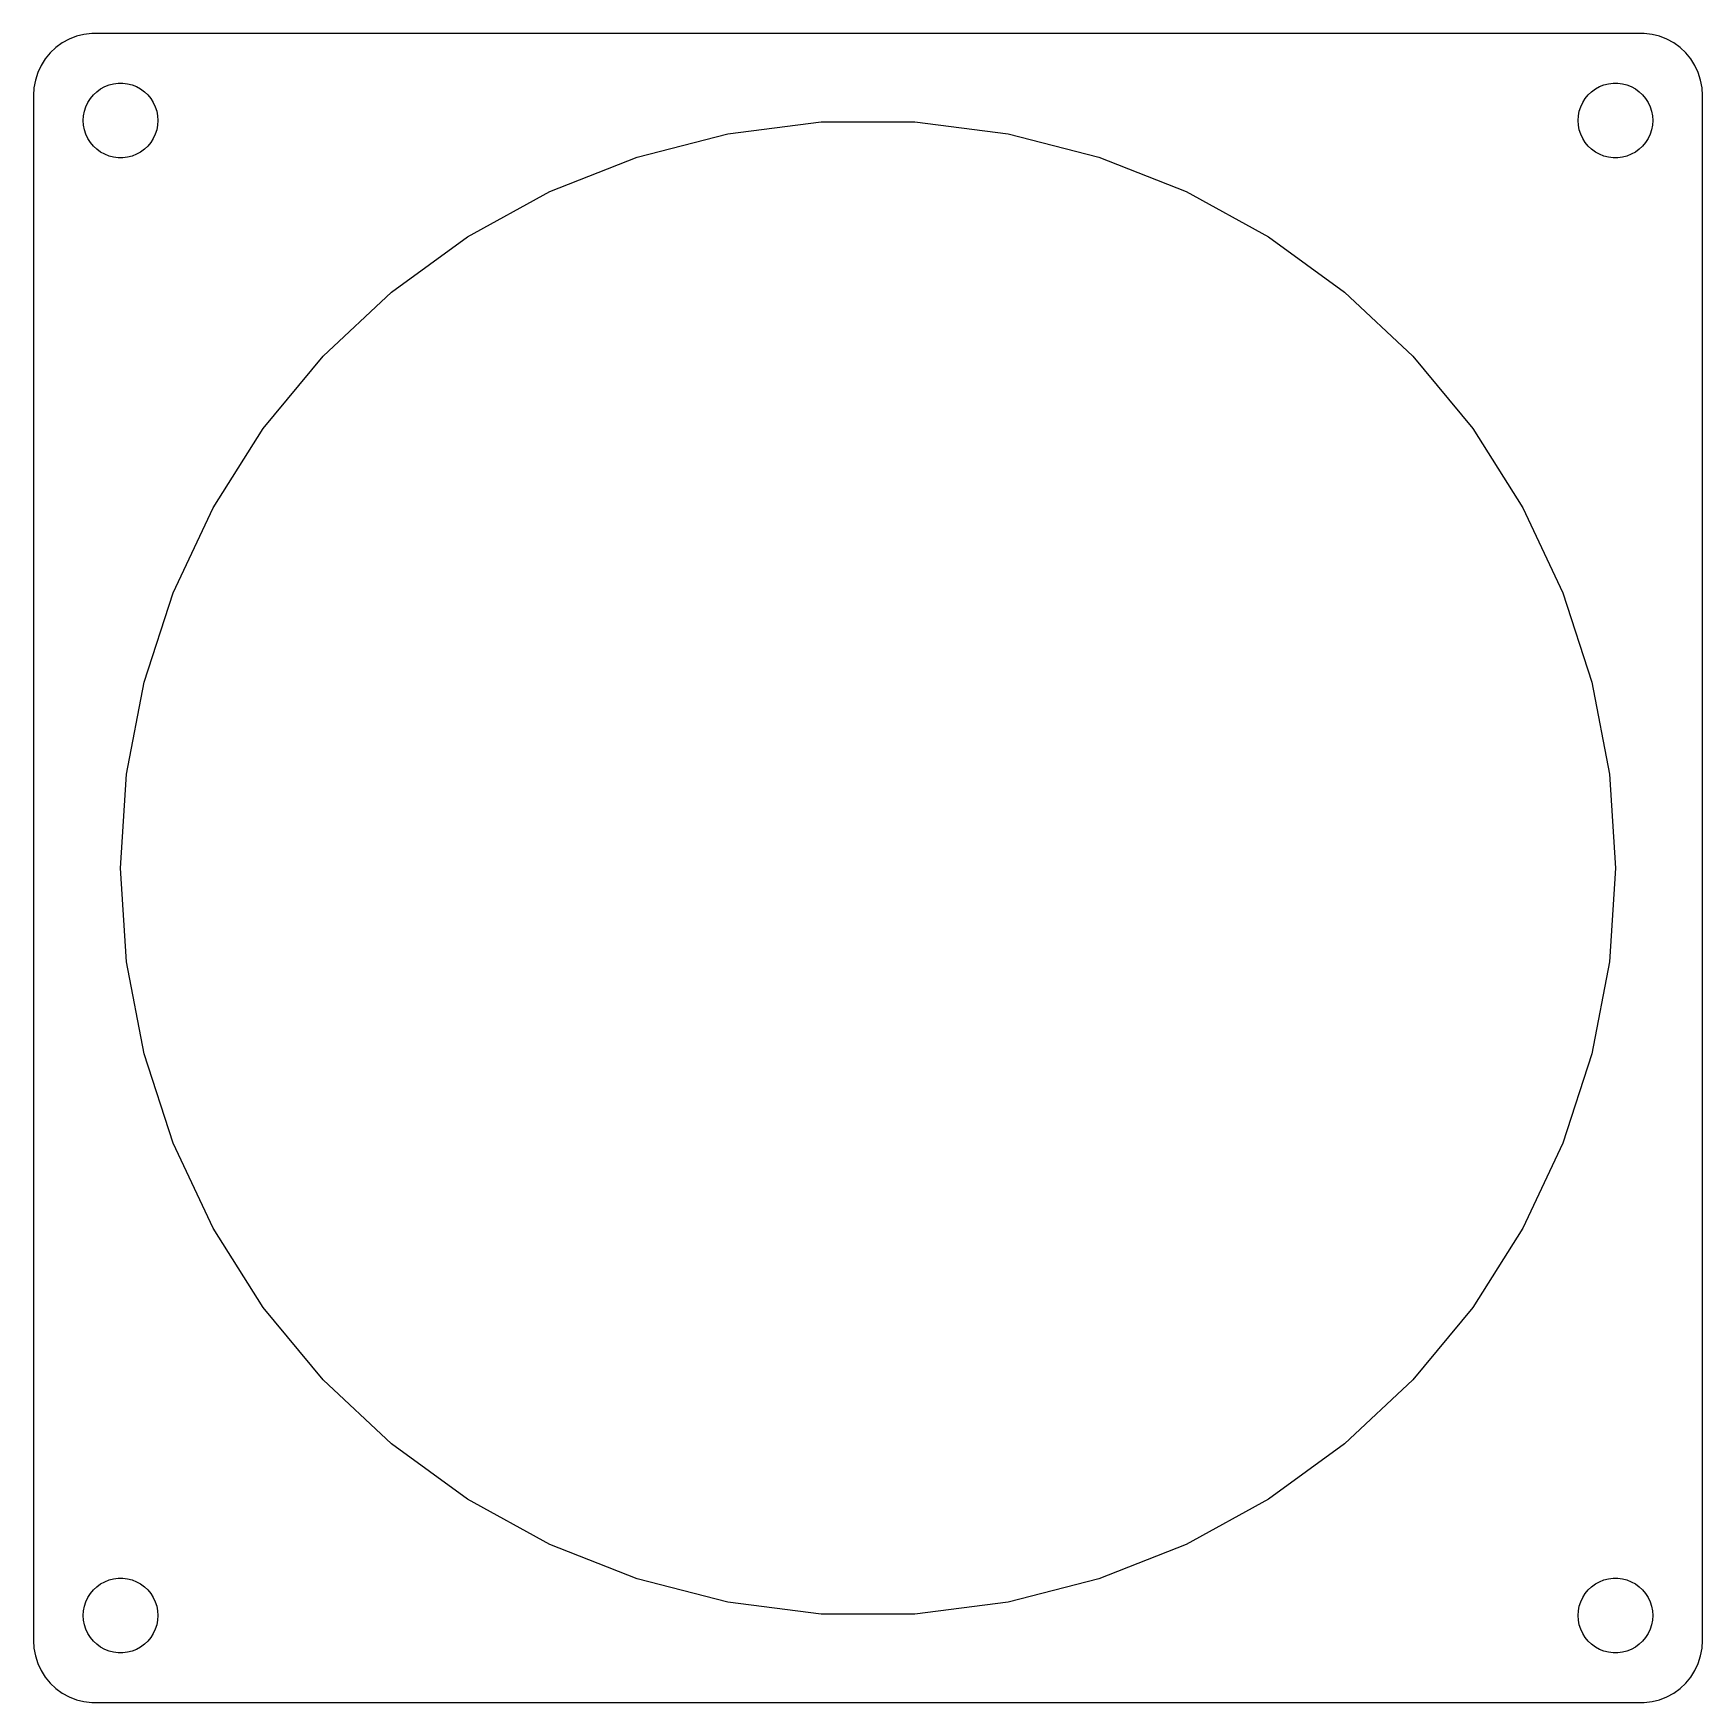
# Model space of a CAD drawing. Header units: metres. Extents: x -67 to 67, y -67 to 67.
import ezdxf

# ---------------------------------------------------------------- set-up
doc = ezdxf.new("R2010")
doc.units = ezdxf.units.M

msp = doc.modelspace()

# ---------------------------------------------------------------- linework, layer by layer
for p, q in [((-65.1871, 65.8526), (-65.6448, 65.4227)), ((-64.6791, 66.2216), (-65.1871, 65.8526)), ((-64.1289, 66.5241), (-64.6791, 66.2216)), ((-63.5451, 66.7553), (-64.1289, 66.5241)), ((-62.9369, 66.9114), (-63.5451, 66.7553)), ((-62.3139, 66.9901), (-62.9369, 66.9114)), ((62.3139, 66.9901), (-62.3139, 66.9901)), ((62.9369, 66.9114), (62.3139, 66.9901)), ((63.5451, 66.7553), (62.9369, 66.9114)), ((64.1289, 66.5241), (63.5451, 66.7553)), ((64.6791, 66.2216), (64.1289, 66.5241)), ((65.1871, 65.8526), (64.6791, 66.2216)), ((65.6448, 65.4227), (65.1871, 65.8526)), ((-66.3815, 64.4088), (-66.6489, 63.8406)), ((-66.0451, 64.9389), (-66.3815, 64.4088)), ((-65.6448, 65.4227), (-66.0451, 64.9389)), ((66.0451, 64.9389), (65.6448, 65.4227)), ((66.3815, 64.4088), (66.0451, 64.9389)), ((66.6489, 63.8406), (66.3815, 64.4088)), ((-66.8429, 63.2434), (-66.9606, 62.6267)), ((-66.6489, 63.8406), (-66.8429, 63.2434)), ((-60.5621, 62.9469), (-60.1884, 62.9941)), ((-60.1884, 62.9941), (-59.8116, 62.9941)), ((-59.8116, 62.9941), (-59.4379, 62.9469)), ((59.4379, 62.9469), (59.8116, 62.9941)), ((59.8116, 62.9941), (60.1884, 62.9941)), ((60.1884, 62.9941), (60.5621, 62.9469)), ((66.8429, 63.2434), (66.6489, 63.8406)), ((66.9606, 62.6267), (66.8429, 63.2434)), ((-66.9606, 62.6267), (-67, 62)), ((-67, 62), (-67, -62)), ((-62.6289, 61.4453), (-62.427, 61.7634)), ((-62.427, 61.7634), (-62.1869, 62.0536)), ((-62.1869, 62.0536), (-61.9123, 62.3115)), ((-61.9123, 62.3115), (-61.6075, 62.533)), ((-61.6075, 62.533), (-61.2773, 62.7145)), ((-61.2773, 62.7145), (-60.927, 62.8532)), ((-60.927, 62.8532), (-60.5621, 62.9469)), ((-59.4379, 62.9469), (-59.0729, 62.8532)), ((-59.0729, 62.8532), (-58.7227, 62.7145)), ((-58.7227, 62.7145), (-58.3925, 62.533)), ((-58.3925, 62.533), (-58.0877, 62.3115)), ((-58.0877, 62.3115), (-57.8131, 62.0536)), ((-57.8131, 62.0536), (-57.5729, 61.7634)), ((-57.5729, 61.7634), (-57.3711, 61.4453)), ((57.3711, 61.4453), (57.5729, 61.7634)), ((57.5729, 61.7634), (57.8131, 62.0536)), ((57.8131, 62.0536), (58.0877, 62.3115)), ((58.0877, 62.3115), (58.3925, 62.533)), ((58.3925, 62.533), (58.7227, 62.7145)), ((58.7227, 62.7145), (59.0729, 62.8532)), ((59.0729, 62.8532), (59.4379, 62.9469)), ((60.5621, 62.9469), (60.927, 62.8532)), ((60.927, 62.8532), (61.2773, 62.7145)), ((61.2773, 62.7145), (61.6075, 62.533)), ((61.6075, 62.533), (61.9123, 62.3115)), ((61.9123, 62.3115), (62.1869, 62.0536)), ((62.1869, 62.0536), (62.427, 61.7634)), ((62.427, 61.7634), (62.6289, 61.4453)), ((67, 62), (66.9606, 62.6267)), ((67, -62), (67, 62)), ((-63, 60), (-62.9763, 60.376)), ((-62.9763, 60.376), (-62.9057, 60.7461)), ((-62.9057, 60.7461), (-62.7893, 61.1044)), ((-62.7893, 61.1044), (-62.6289, 61.4453)), ((-57.3711, 61.4453), (-57.2107, 61.1044)), ((-57.2107, 61.1044), (-57.0942, 60.7461)), ((-57.0942, 60.7461), (-57.0237, 60.376)), ((-57.0237, 60.376), (-57, 60)), ((57, 60), (57.0237, 60.376)), ((57.0237, 60.376), (57.0942, 60.7461)), ((57.0942, 60.7461), (57.2107, 61.1044)), ((57.2107, 61.1044), (57.3711, 61.4453)), ((62.6289, 61.4453), (62.7893, 61.1044)), ((62.7893, 61.1044), (62.9057, 60.7461)), ((62.9057, 60.7461), (62.9763, 60.376)), ((62.9763, 60.376), (63, 60)), ((-62.9763, 59.624), (-63, 60)), ((-62.9057, 59.2539), (-62.9763, 59.624)), ((-62.7893, 58.8956), (-62.9057, 59.2539)), ((-57.0942, 59.2539), (-57.2107, 58.8956)), ((-57.0237, 59.624), (-57.0942, 59.2539)), ((-57, 60), (-57.0237, 59.624)), ((-11.2429, 58.9372), (-3.7674, 59.8816)), ((-3.7674, 59.8816), (3.7674, 59.8816)), ((3.7674, 59.8816), (11.2429, 58.9372)), ((57.0237, 59.624), (57, 60)), ((57.0942, 59.2539), (57.0237, 59.624)), ((57.2107, 58.8956), (57.0942, 59.2539)), ((62.9057, 59.2539), (62.7893, 58.8956)), ((62.9763, 59.624), (62.9057, 59.2539)), ((63, 60), (62.9763, 59.624)), ((-62.6289, 58.5547), (-62.7893, 58.8956)), ((-62.427, 58.2366), (-62.6289, 58.5547)), ((-62.1869, 57.9464), (-62.427, 58.2366)), ((-61.9123, 57.6885), (-62.1869, 57.9464)), ((-61.6075, 57.467), (-61.9123, 57.6885)), ((-58.0877, 57.6885), (-58.3925, 57.467)), ((-57.8131, 57.9464), (-58.0877, 57.6885)), ((-57.5729, 58.2366), (-57.8131, 57.9464)), ((-57.3711, 58.5547), (-57.5729, 58.2366)), ((-57.2107, 58.8956), (-57.3711, 58.5547)), ((-18.541, 57.0634), (-11.2429, 58.9372)), ((11.2429, 58.9372), (18.541, 57.0634)), ((57.3711, 58.5547), (57.2107, 58.8956)), ((57.5729, 58.2366), (57.3711, 58.5547)), ((57.8131, 57.9464), (57.5729, 58.2366)), ((58.0877, 57.6885), (57.8131, 57.9464)), ((58.3925, 57.467), (58.0877, 57.6885)), ((61.9123, 57.6885), (61.6075, 57.467)), ((62.1869, 57.9464), (61.9123, 57.6885)), ((62.427, 58.2366), (62.1869, 57.9464)), ((62.6289, 58.5547), (62.427, 58.2366)), ((62.7893, 58.8956), (62.6289, 58.5547)), ((-61.2773, 57.2855), (-61.6075, 57.467)), ((-60.927, 57.1468), (-61.2773, 57.2855)), ((-60.5621, 57.0531), (-60.927, 57.1468)), ((-60.1884, 57.0059), (-60.5621, 57.0531)), ((-59.8116, 57.0059), (-60.1884, 57.0059)), ((-59.4379, 57.0531), (-59.8116, 57.0059)), ((-59.0729, 57.1468), (-59.4379, 57.0531)), ((-58.7227, 57.2855), (-59.0729, 57.1468)), ((-58.3925, 57.467), (-58.7227, 57.2855)), ((-25.5468, 54.2896), (-18.541, 57.0634)), ((18.541, 57.0634), (25.5468, 54.2896)), ((58.7227, 57.2855), (58.3925, 57.467)), ((59.0729, 57.1468), (58.7227, 57.2855)), ((59.4379, 57.0531), (59.0729, 57.1468)), ((59.8116, 57.0059), (59.4379, 57.0531)), ((60.1884, 57.0059), (59.8116, 57.0059)), ((60.5621, 57.0531), (60.1884, 57.0059)), ((60.927, 57.1468), (60.5621, 57.0531)), ((61.2773, 57.2855), (60.927, 57.1468)), ((61.6075, 57.467), (61.2773, 57.2855)), ((-32.1496, 50.6597), (-25.5468, 54.2896)), ((25.5468, 54.2896), (32.1496, 50.6597)), ((-38.2454, 46.2308), (-32.1496, 50.6597)), ((32.1496, 50.6597), (38.2454, 46.2308)), ((-43.7381, 41.0728), (-38.2454, 46.2308)), ((38.2454, 46.2308), (43.7381, 41.0728)), ((-48.541, 35.2671), (-43.7381, 41.0728)), ((43.7381, 41.0728), (48.541, 35.2671)), ((-52.5784, 28.9052), (-48.541, 35.2671)), ((48.541, 35.2671), (52.5784, 28.9052)), ((-55.7866, 22.0875), (-52.5784, 28.9052)), ((52.5784, 28.9052), (55.7866, 22.0875)), ((-58.115, 14.9214), (-55.7866, 22.0875)), ((55.7866, 22.0875), (58.115, 14.9214)), ((-59.5269, 7.52), (-58.115, 14.9214)), ((58.115, 14.9214), (59.5269, 7.52)), ((-60, 0), (-59.5269, 7.52)), ((59.5269, 7.52), (60, 0)), ((-59.5269, -7.52), (-60, 0)), ((60, 0), (59.5269, -7.52)), ((-58.115, -14.9214), (-59.5269, -7.52)), ((59.5269, -7.52), (58.115, -14.9214)), ((-55.7866, -22.0875), (-58.115, -14.9214)), ((58.115, -14.9214), (55.7866, -22.0875)), ((-52.5784, -28.9052), (-55.7866, -22.0875)), ((55.7866, -22.0875), (52.5784, -28.9052)), ((-48.541, -35.2671), (-52.5784, -28.9052)), ((52.5784, -28.9052), (48.541, -35.2671)), ((-43.7381, -41.0728), (-48.541, -35.2671)), ((48.541, -35.2671), (43.7381, -41.0728)), ((-38.2454, -46.2308), (-43.7381, -41.0728)), ((43.7381, -41.0728), (38.2454, -46.2308)), ((-32.1496, -50.6597), (-38.2454, -46.2308)), ((38.2454, -46.2308), (32.1496, -50.6597)), ((-25.5468, -54.2896), (-32.1496, -50.6597)), ((32.1496, -50.6597), (25.5468, -54.2896)), ((-18.541, -57.0634), (-25.5468, -54.2896)), ((25.5468, -54.2896), (18.541, -57.0634)), ((-61.9123, -57.6885), (-61.6075, -57.467)), ((-61.6075, -57.467), (-61.2773, -57.2855)), ((-61.2773, -57.2855), (-60.927, -57.1468)), ((-60.927, -57.1468), (-60.5621, -57.0531)), ((-60.5621, -57.0531), (-60.1884, -57.0059)), ((-60.1884, -57.0059), (-59.8116, -57.0059)), ((-59.8116, -57.0059), (-59.4379, -57.0531)), ((-59.4379, -57.0531), (-59.0729, -57.1468)), ((-59.0729, -57.1468), (-58.7227, -57.2855)), ((-58.7227, -57.2855), (-58.3925, -57.467)), ((-58.3925, -57.467), (-58.0877, -57.6885)), ((-11.2429, -58.9372), (-18.541, -57.0634)), ((18.541, -57.0634), (11.2429, -58.9372)), ((58.0877, -57.6885), (58.3925, -57.467)), ((58.3925, -57.467), (58.7227, -57.2855)), ((58.7227, -57.2855), (59.0729, -57.1468)), ((59.0729, -57.1468), (59.4379, -57.0531)), ((59.4379, -57.0531), (59.8116, -57.0059)), ((59.8116, -57.0059), (60.1884, -57.0059)), ((60.1884, -57.0059), (60.5621, -57.0531)), ((60.5621, -57.0531), (60.927, -57.1468)), ((60.927, -57.1468), (61.2773, -57.2855)), ((61.2773, -57.2855), (61.6075, -57.467)), ((61.6075, -57.467), (61.9123, -57.6885)), ((-62.9057, -59.2539), (-62.7893, -58.8956)), ((-62.7893, -58.8956), (-62.6289, -58.5547)), ((-62.6289, -58.5547), (-62.427, -58.2366)), ((-62.427, -58.2366), (-62.1869, -57.9464)), ((-62.1869, -57.9464), (-61.9123, -57.6885)), ((-58.0877, -57.6885), (-57.8131, -57.9464)), ((-57.8131, -57.9464), (-57.5729, -58.2366)), ((-57.5729, -58.2366), (-57.3711, -58.5547)), ((-57.3711, -58.5547), (-57.2107, -58.8956)), ((-57.2107, -58.8956), (-57.0942, -59.2539)), ((-3.7674, -59.8816), (-11.2429, -58.9372)), ((11.2429, -58.9372), (3.7674, -59.8816)), ((57.0942, -59.2539), (57.2107, -58.8956)), ((57.2107, -58.8956), (57.3711, -58.5547)), ((57.3711, -58.5547), (57.5729, -58.2366)), ((57.5729, -58.2366), (57.8131, -57.9464)), ((57.8131, -57.9464), (58.0877, -57.6885)), ((61.9123, -57.6885), (62.1869, -57.9464)), ((62.1869, -57.9464), (62.427, -58.2366)), ((62.427, -58.2366), (62.6289, -58.5547)), ((62.6289, -58.5547), (62.7893, -58.8956)), ((62.7893, -58.8956), (62.9057, -59.2539)), ((-63, -60), (-62.9763, -59.624)), ((-62.9763, -60.376), (-63, -60)), ((-62.9763, -59.624), (-62.9057, -59.2539)), ((-57.0942, -59.2539), (-57.0237, -59.624)), ((-57.0237, -59.624), (-57, -60)), ((-57, -60), (-57.0237, -60.376)), ((3.7674, -59.8816), (-3.7674, -59.8816)), ((57, -60), (57.0237, -59.624)), ((57.0237, -60.376), (57, -60)), ((57.0237, -59.624), (57.0942, -59.2539)), ((62.9057, -59.2539), (62.9763, -59.624)), ((62.9763, -59.624), (63, -60)), ((63, -60), (62.9763, -60.376)), ((-62.9057, -60.7461), (-62.9763, -60.376)), ((-62.7893, -61.1044), (-62.9057, -60.7461)), ((-62.6289, -61.4453), (-62.7893, -61.1044)), ((-62.427, -61.7634), (-62.6289, -61.4453)), ((-57.3711, -61.4453), (-57.5729, -61.7634)), ((-57.2107, -61.1044), (-57.3711, -61.4453)), ((-57.0942, -60.7461), (-57.2107, -61.1044)), ((-57.0237, -60.376), (-57.0942, -60.7461)), ((57.0942, -60.7461), (57.0237, -60.376)), ((57.2107, -61.1044), (57.0942, -60.7461)), ((57.3711, -61.4453), (57.2107, -61.1044)), ((57.5729, -61.7634), (57.3711, -61.4453)), ((62.6289, -61.4453), (62.427, -61.7634)), ((62.7893, -61.1044), (62.6289, -61.4453)), ((62.9057, -60.7461), (62.7893, -61.1044)), ((62.9763, -60.376), (62.9057, -60.7461)), ((-67, -62), (-66.9606, -62.6267)), ((-66.9606, -62.6267), (-66.8429, -63.2434)), ((-62.1869, -62.0536), (-62.427, -61.7634)), ((-61.9123, -62.3115), (-62.1869, -62.0536)), ((-61.6075, -62.533), (-61.9123, -62.3115)), ((-61.2773, -62.7145), (-61.6075, -62.533)), ((-60.927, -62.8532), (-61.2773, -62.7145)), ((-60.5621, -62.9469), (-60.927, -62.8532)), ((-60.1884, -62.9941), (-60.5621, -62.9469)), ((-59.4379, -62.9469), (-59.8116, -62.9941)), ((-59.0729, -62.8532), (-59.4379, -62.9469)), ((-58.7227, -62.7145), (-59.0729, -62.8532)), ((-58.3925, -62.533), (-58.7227, -62.7145)), ((-58.0877, -62.3115), (-58.3925, -62.533)), ((-57.8131, -62.0536), (-58.0877, -62.3115)), ((-57.5729, -61.7634), (-57.8131, -62.0536)), ((57.8131, -62.0536), (57.5729, -61.7634)), ((58.0877, -62.3115), (57.8131, -62.0536)), ((58.3925, -62.533), (58.0877, -62.3115)), ((58.7227, -62.7145), (58.3925, -62.533)), ((59.0729, -62.8532), (58.7227, -62.7145)), ((59.4379, -62.9469), (59.0729, -62.8532)), ((59.8116, -62.9941), (59.4379, -62.9469)), ((60.5621, -62.9469), (60.1884, -62.9941)), ((60.927, -62.8532), (60.5621, -62.9469)), ((61.2773, -62.7145), (60.927, -62.8532)), ((61.6075, -62.533), (61.2773, -62.7145)), ((61.9123, -62.3115), (61.6075, -62.533)), ((62.1869, -62.0536), (61.9123, -62.3115)), ((62.427, -61.7634), (62.1869, -62.0536)), ((66.8429, -63.2434), (66.9606, -62.6267)), ((66.9606, -62.6267), (67, -62)), ((-66.8429, -63.2434), (-66.6489, -63.8406)), ((-66.6489, -63.8406), (-66.3815, -64.4088)), ((-59.8116, -62.9941), (-60.1884, -62.9941)), ((60.1884, -62.9941), (59.8116, -62.9941)), ((66.3815, -64.4088), (66.6489, -63.8406)), ((66.6489, -63.8406), (66.8429, -63.2434)), ((-66.3815, -64.4088), (-66.0451, -64.9389)), ((-66.0451, -64.9389), (-65.6448, -65.4227)), ((-65.6448, -65.4227), (-65.1871, -65.8526)), ((65.1871, -65.8526), (65.6448, -65.4227)), ((65.6448, -65.4227), (66.0451, -64.9389)), ((66.0451, -64.9389), (66.3815, -64.4088)), ((-65.1871, -65.8526), (-64.6791, -66.2216)), ((-64.6791, -66.2216), (-64.1289, -66.5241)), ((-64.1289, -66.5241), (-63.5451, -66.7553)), ((-63.5451, -66.7553), (-62.9369, -66.9114)), ((-62.9369, -66.9114), (-62.3139, -66.9901)), ((-62.3139, -66.9901), (62.3139, -66.9901)), ((62.3139, -66.9901), (62.9369, -66.9114)), ((62.9369, -66.9114), (63.5451, -66.7553)), ((63.5451, -66.7553), (64.1289, -66.5241)), ((64.1289, -66.5241), (64.6791, -66.2216)), ((64.6791, -66.2216), (65.1871, -65.8526))]:
    msp.add_line(p, q)

doc.saveas('drawing.dxf')
